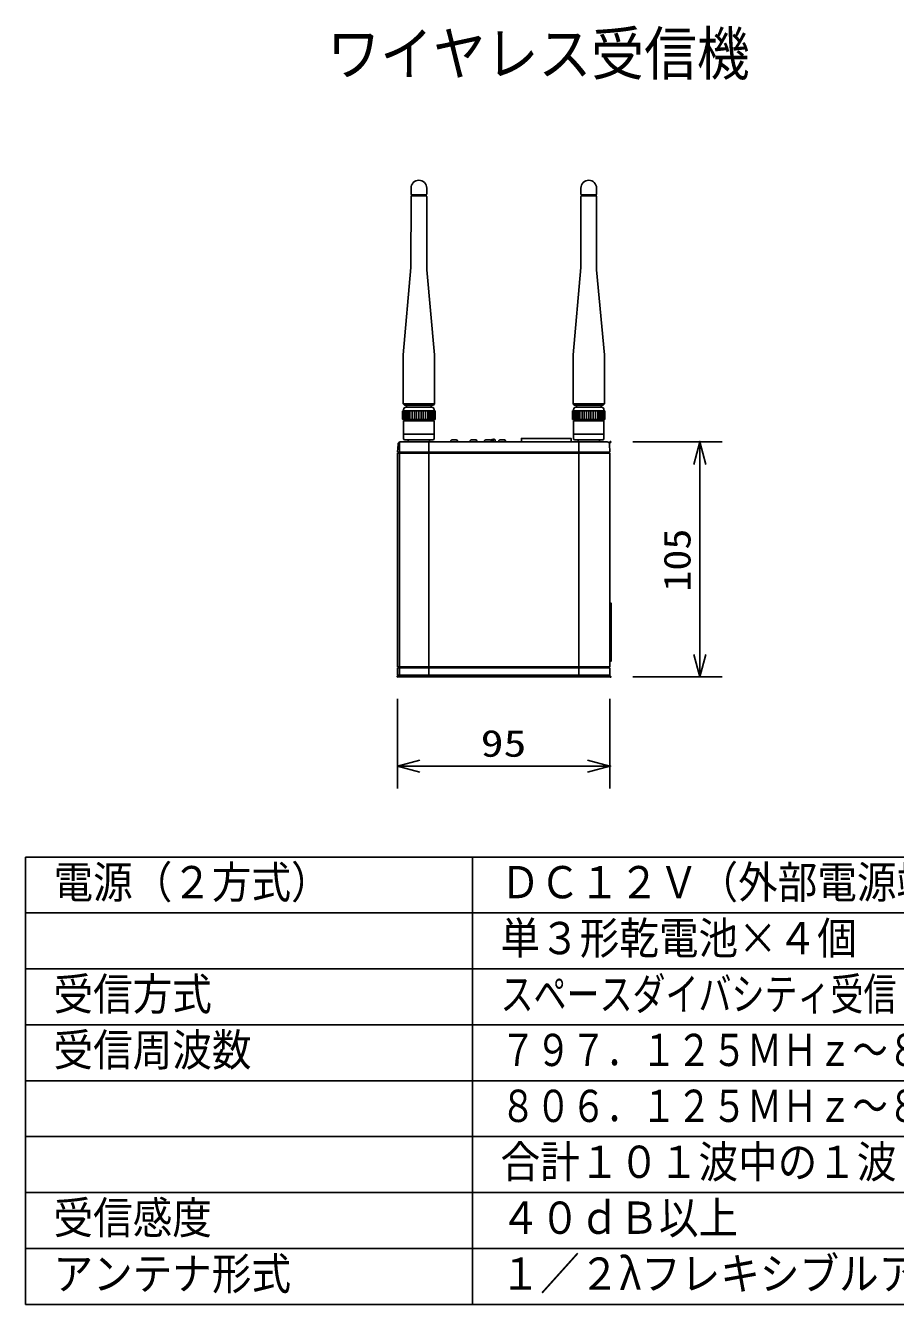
# Model space of a CAD drawing. Units: millimetres, scale not verified. Extents: x -62 to 62, y -57 to 58.
# Drawn here: x -62.5 to 15.3, y -56.7 to 57.6 of the extents above; entities that cross this region are included whole.
import ezdxf
from ezdxf.enums import TextEntityAlignment as Align

# ---------------------------------------------------------------- set-up
doc = ezdxf.new("R2010")
doc.units = ezdxf.units.MM
doc.header["$LTSCALE"] = 0.191077
doc.header["$PDMODE"] = 32
doc.header["$PDSIZE"] = 0.0955
for name, color, linetype in [('0-0_MOJI1', 2, 'Continuous'), ('0-2_GAIKEI', 1, 'Continuous'), ('0-3_WAKU', 7, 'Continuous')]:
    doc.layers.add(name, color=color, linetype=linetype)
doc.styles.add('ＭＳ ゴシック', font='')
doc.styles.get('ＭＳ ゴシック').set_extended_font_data('MS Gothic')

# ---------------------------------------------------------------- blocks, each defined once
blk = doc.blocks.new('_OPEN30')
at = {"layer": '0-3_WAKU'}
blk.add_line((0, 0), (-1, 0), dxfattribs=at)
blk.add_lwpolyline([(-1, 0.26795), (0, 0), (-1, -0.26795)], dxfattribs=at)

msp = doc.modelspace()

# ---------------------------------------------------------------- linework, layer by layer
at = {"layer": '0-2_GAIKEI', "color": 7}
for p, q in [((-28.0134, 35.9682), (-28.0073, 42.3126)), ((-28.0073, 42.5124), (-28.0073, 43.0625)), ((-26.6073, 42.5124), (-26.6073, 43.0625)), ((-26.601, 35.7627), (-26.6073, 42.3126)), ((-12.811, 35.9682), (-12.8048, 42.3126)), ((-12.8048, 42.5124), (-12.8048, 43.0625)), ((-11.4048, 42.5124), (-11.4048, 43.0625)), ((-11.3985, 35.7627), (-11.4048, 42.3126)), ((-28.0134, 35.9682), (-28.7009, 28.162)), ((-26.601, 35.7627), (-25.9136, 28.162)), ((-12.811, 35.9682), (-13.4985, 28.162)), ((-11.3985, 35.7627), (-10.7111, 28.162)), ((-28.7072, 23.7623), (-28.7009, 28.162)), ((-25.9114, 23.7623), (-25.9136, 28.162)), ((-13.5048, 23.7623), (-13.4985, 28.162)), ((-10.7089, 23.7623), (-10.7111, 28.162)), ((-28.7572, 22.4023), (-28.7572, 23.1225)), ((-28.7172, 23.1623), (-25.8976, 23.1623)), ((-28.6073, 23.6623), (-28.7072, 23.7623)), ((-28.6674, 23.1623), (-28.6674, 23.2624)), ((-28.6073, 23.6623), (-26.0072, 23.6623)), ((-28.4674, 23.4624), (-26.1474, 23.4624)), ((-28.4081, 23.6623), (-28.4081, 23.4624)), ((-26.2072, 23.6623), (-26.2072, 23.4624)), ((-25.9114, 23.7623), (-26.0072, 23.6623)), ((-25.9474, 23.1623), (-25.9474, 23.2624)), ((-25.8577, 22.4023), (-25.8577, 23.1225)), ((-13.5547, 22.4023), (-13.5547, 23.1225)), ((-13.5147, 23.1623), (-10.6952, 23.1623)), ((-13.4049, 23.6623), (-13.5048, 23.7623)), ((-13.465, 23.1623), (-13.465, 23.2624)), ((-13.4049, 23.6623), (-10.8047, 23.6623)), ((-13.2649, 23.4624), (-10.945, 23.4624)), ((-13.2056, 23.6623), (-13.2056, 23.4624)), ((-11.0047, 23.6623), (-11.0047, 23.4624)), ((-10.7089, 23.7623), (-10.8047, 23.6623)), ((-10.745, 23.1623), (-10.745, 23.2624)), ((-10.6552, 22.4023), (-10.6552, 23.1225)), ((-28.7172, 22.3623), (-25.8976, 22.3623)), ((-28.6674, 22.2622), (-25.9474, 22.2622)), ((-28.6674, 20.6624), (-28.6674, 22.2622)), ((-28.6172, 22.3623), (-28.6172, 22.2622)), ((-25.9972, 22.3623), (-25.9972, 22.2622)), ((-25.9474, 20.6624), (-25.9474, 22.2622)), ((-13.5147, 22.3623), (-10.6952, 22.3623)), ((-13.465, 20.6624), (-13.465, 22.2622)), ((-13.465, 22.2622), (-10.745, 22.2622)), ((-13.4148, 22.3623), (-13.4148, 22.2622)), ((-10.7948, 22.3623), (-10.7948, 22.2622)), ((-10.745, 20.6624), (-10.745, 22.2622)), ((-29.2068, 19.4623), (-29.1696, 20.173)), ((-29.147, 19.4623), (-29.147, 19.3623)), ((-28.9699, 20.3624), (-10.4438, 20.3624)), ((-26.0471, 20.5623), (-28.5673, 20.5623)), ((-28.2573, 20.5623), (-28.2573, 20.3624)), ((-26.3575, 20.5623), (-26.3575, 20.3624)), ((-10.8447, 20.5623), (-13.3649, 20.5623)), ((-13.0549, 20.5623), (-13.0549, 20.3624)), ((-11.155, 20.5623), (-11.155, 20.3624)), ((-10.2666, 19.4623), (-10.2666, 19.3623)), ((-10.2068, 19.4623), (-10.2441, 20.173)), ((-29.2068, 0.2622), (-29.2068, 19.3623)), ((-10.2068, 0.2622), (-10.2068, 19.3623)), ((-29.2068, 0.1625), (-29.2068, -0.4776)), ((-10.2068, 0.1625), (-10.2068, -0.4776)), ((-29.0471, -0.6376), (-10.3666, -0.6376))]:
    msp.add_line(p, q, dxfattribs=at)
at = {"layer": '0-2_GAIKEI'}
for p, q in [((-27.9574, 42.4626), (-27.9574, 42.3625)), ((-27.9574, 42.4626), (-26.6573, 42.4626)), ((-27.9574, 42.3625), (-26.6573, 42.3625)), ((-26.6571, 42.4626), (-26.6571, 42.3625)), ((-12.755, 42.4626), (-11.4549, 42.4626)), ((-12.755, 42.4626), (-12.755, 42.3625)), ((-12.755, 42.3625), (-11.4549, 42.3625)), ((-11.4547, 42.4626), (-11.4547, 42.3625)), ((-28.7072, 23.7623), (-25.9114, 23.7623)), ((-28.6874, 22.4623), (-28.6874, 23.0622)), ((-28.6172, 22.4623), (-28.6172, 23.0622)), ((-28.5172, 22.4623), (-28.5172, 23.0622)), ((-28.3873, 22.4623), (-28.3873, 23.0622)), ((-28.2573, 22.4623), (-28.2573, 23.0622)), ((-28.1071, 22.4623), (-28.1071, 23.0622)), ((-27.9075, 22.4623), (-27.9075, 23.0622)), ((-27.7073, 22.4623), (-27.7073, 23.0622)), ((-27.5074, 22.4623), (-27.5074, 23.0622)), ((-27.3074, 22.4623), (-27.3074, 23.0622)), ((-27.1074, 23.0622), (-27.1074, 22.4623)), ((-26.9074, 23.0622), (-26.9074, 22.4623)), ((-26.7073, 23.0622), (-26.7073, 22.4623)), ((-26.5073, 23.0622), (-26.5073, 22.4623)), ((-26.3575, 23.0622), (-26.3575, 22.4623)), ((-26.2272, 23.0622), (-26.2272, 22.4623)), ((-26.0973, 23.0622), (-26.0973, 22.4623)), ((-25.9972, 23.0622), (-25.9972, 22.4623)), ((-25.9273, 23.0622), (-25.9273, 22.4623)), ((-13.5048, 23.7623), (-10.7089, 23.7623)), ((-13.485, 22.4623), (-13.485, 23.0622)), ((-13.4148, 22.4623), (-13.4148, 23.0622)), ((-13.3148, 22.4623), (-13.3148, 23.0622)), ((-13.1848, 22.4623), (-13.1848, 23.0622)), ((-13.0549, 22.4623), (-13.0549, 23.0622)), ((-12.9047, 22.4623), (-12.9047, 23.0622)), ((-12.705, 22.4623), (-12.705, 23.0622)), ((-12.5049, 22.4623), (-12.5049, 23.0622)), ((-12.305, 22.4623), (-12.305, 23.0622)), ((-12.1049, 22.4623), (-12.1049, 23.0622)), ((-11.905, 23.0622), (-11.905, 22.4623)), ((-11.705, 23.0622), (-11.705, 22.4623)), ((-11.5049, 23.0622), (-11.5049, 22.4623)), ((-11.3049, 23.0622), (-11.3049, 22.4623)), ((-11.155, 23.0622), (-11.155, 22.4623)), ((-11.0248, 23.0622), (-11.0248, 22.4623)), ((-10.8949, 23.0622), (-10.8949, 22.4623)), ((-10.7948, 23.0622), (-10.7948, 22.4623)), ((-10.7249, 23.0622), (-10.7249, 22.4623)), ((-25.9474, 21.0623), (-28.6674, 21.0623)), ((-10.745, 21.0623), (-13.465, 21.0623)), ((-10.2068, 19.4623), (-29.2068, 19.4623)), ((-29.0471, -0.6376), (-29.0471, 20.3469)), ((-26.407, -0.6376), (-26.407, 20.3624)), ((-24.4569, 20.3624), (-24.4569, 20.4425)), ((-24.357, 20.5423), (-23.9571, 20.5423)), ((-23.8568, 20.4425), (-23.8568, 20.3624)), ((-22.7169, 20.3624), (-22.7169, 20.4425)), ((-22.617, 20.5423), (-22.217, 20.5423)), ((-22.1168, 20.4425), (-22.1168, 20.3624)), ((-21.437, 20.3624), (-21.437, 20.4425)), ((-21.3372, 20.5423), (-20.9372, 20.5423)), ((-20.4878, 20.5517), (-20.855, 20.4534)), ((-20.1571, 20.3624), (-20.1571, 20.4425)), ((-20.0572, 20.5423), (-19.6573, 20.5423)), ((-19.557, 20.4425), (-19.557, 20.3624)), ((-13.0068, -0.6376), (-13.0068, 20.3624)), ((-10.2068, 19.3623), (-29.2068, 19.3623)), ((-10.2068, 5.9625), (-10.1033, 5.9625)), ((-10.1033, 5.9625), (-10.1033, 0.7625)), ((-10.2072, 0.2622), (-29.2068, 0.2622)), ((-10.2068, 0.1625), (-29.2068, 0.1625)), ((-29.147, 0.2622), (-29.147, 0.1625)), ((-10.2666, 0.2622), (-10.2666, 0.1625)), ((-10.1033, 0.7625), (-10.2068, 0.7625)), ((-10.2068, -0.4776), (-29.2068, -0.4776))]:
    msp.add_line(p, q, dxfattribs=at)
at = {"layer": '0-2_GAIKEI', "color": 3}
for p, q in [((-8.1686, 20.3624), (-0.1686, 20.3624)), ((-2.1686, 1.3624), (-2.1686, 18.3624)), ((-8.1686, -0.6376), (-0.1686, -0.6376)), ((-29.2068, -2.6129), (-29.2068, -10.6129)), ((-10.2068, -2.6129), (-10.2068, -10.6129)), ((-27.2068, -8.6129), (-12.2068, -8.6129))]:
    msp.add_line(p, q, dxfattribs=at)
at = {"layer": '0-2_GAIKEI'}
for points in [[(-20.8304, 20.3624), (-20.855, 20.4534), (-20.7841, 20.5758), (-20.6103, 20.6224), (-20.4878, 20.5517), (-20.4371, 20.3624)], [(-13.6869, 20.3624), (-13.6869, 20.6822), (-18.1269, 20.6822), (-18.1269, 20.3624)], [(-10.2068, 5.9625), (-10.2067, 5.9625), (-10.2061, 5.9625), (-10.2052, 5.9625), (-10.2039, 5.9625), (-10.2024, 5.9625), (-10.2006, 5.9625), (-10.1984, 5.9625), (-10.1961, 5.9625), (-10.1935, 5.9625), (-10.1907, 5.9625), (-10.1877, 5.9625), (-10.1845, 5.9625), (-10.1812, 5.9625), (-10.1777, 5.9625), (-10.1741, 5.9625), (-10.1704, 5.9625), (-10.1666, 5.9625), (-10.1628, 5.9625), (-10.159, 5.9625), (-10.1551, 5.9625), (-10.1512, 5.9625), (-10.1474, 5.9625), (-10.1435, 5.9625), (-10.1398, 5.9625), (-10.1361, 5.9625), (-10.1325, 5.9625), (-10.129, 5.9625), (-10.1257, 5.9625), (-10.1225, 5.9625), (-10.1195, 5.9625), (-10.1167, 5.9625), (-10.1141, 5.9625), (-10.1117, 5.9625), (-10.1096, 5.9625), (-10.1078, 5.9625), (-10.1062, 5.9625), (-10.105, 5.9625), (-10.1041, 5.9625), (-10.1035, 5.9625)], [(-10.1035, 5.9625), (-10.1033, 5.9625), (-10.1033, 5.9529), (-10.1033, 5.9248), (-10.1033, 5.8791), (-10.1033, 5.8169), (-10.1033, 5.7391), (-10.1033, 5.6466), (-10.1033, 5.5405), (-10.1033, 5.4217), (-10.1033, 5.2912), (-10.1033, 5.15), (-10.1033, 4.999), (-10.1033, 4.8393), (-10.1033, 4.6718), (-10.1033, 4.4974), (-10.1033, 4.3172), (-10.1033, 4.1321), (-10.1033, 3.9431), (-10.1033, 3.7512), (-10.1033, 3.5573), (-10.1033, 3.3625), (-10.1033, 3.1677), (-10.1033, 2.9738), (-10.1033, 2.7819), (-10.1033, 2.5929), (-10.1033, 2.4078), (-10.1033, 2.2276), (-10.1033, 2.0533), (-10.1033, 1.8857), (-10.1033, 1.726), (-10.1033, 1.575), (-10.1033, 1.4338), (-10.1033, 1.3033), (-10.1033, 1.1845), (-10.1033, 1.0784), (-10.1033, 0.986), (-10.1033, 0.9081), (-10.1033, 0.8459), (-10.1033, 0.8002)], [(-10.2052, 0.7625), (-10.2061, 0.7625), (-10.2067, 0.7625), (-10.2068, 0.7625)], [(-10.1033, 0.8002), (-10.1033, 0.7721), (-10.1033, 0.7625), (-10.1035, 0.7625), (-10.1041, 0.7625), (-10.105, 0.7625), (-10.1062, 0.7625), (-10.1078, 0.7625), (-10.1096, 0.7625), (-10.1117, 0.7625), (-10.1141, 0.7625), (-10.1167, 0.7625), (-10.1195, 0.7625), (-10.1225, 0.7625), (-10.1257, 0.7625), (-10.129, 0.7625), (-10.1325, 0.7625), (-10.1361, 0.7625), (-10.1398, 0.7625), (-10.1435, 0.7625), (-10.1474, 0.7625), (-10.1512, 0.7625), (-10.1551, 0.7625), (-10.159, 0.7625), (-10.1628, 0.7625), (-10.1666, 0.7625), (-10.1704, 0.7625), (-10.1741, 0.7625), (-10.1777, 0.7625), (-10.1812, 0.7625), (-10.1845, 0.7625), (-10.1877, 0.7625), (-10.1907, 0.7625), (-10.1935, 0.7625), (-10.1961, 0.7625), (-10.1984, 0.7625), (-10.2006, 0.7625), (-10.2024, 0.7625), (-10.2039, 0.7625), (-10.2052, 0.7625)]]:
    msp.add_lwpolyline(points, dxfattribs=at)
at = {"layer": '0-2_GAIKEI', "color": 7}
for centre, radius, start, end in [((-27.3073, 43.0624), 0.7, 0.00293, 179.99707), ((-12.1048, 43.0624), 0.7, 0.00293, 179.99707), ((-28.7173, 23.1225), 0.0398, 89.78929, 180.00535), ((-28.4674, 23.2624), 0.2, 89.99182, 180.00818), ((-26.1474, 23.2624), 0.2, 359.99182, 90.00818), ((-25.8975, 23.1225), 0.0398, 359.99465, 90.21071), ((-13.5149, 23.1225), 0.0398, 89.78929, 180.00535), ((-13.265, 23.2624), 0.2, 89.99182, 180.00818), ((-10.945, 23.2624), 0.2, 359.99182, 90.00818), ((-10.6951, 23.1225), 0.0398, 359.99465, 90.21071), ((-28.7173, 22.4021), 0.0399, 179.83297, 270.16703), ((-25.8975, 22.4021), 0.0399, 269.83297, 0.16703), ((-13.5149, 22.4021), 0.0399, 179.83297, 270.16703), ((-10.6951, 22.4021), 0.0399, 269.83297, 0.16703), ((-28.5672, 20.6626), 0.1002, 180.08634, 269.91366), ((-26.0477, 20.6626), 0.1002, 270.08634, 359.91366), ((-13.3647, 20.6626), 0.1002, 180.08634, 269.91366), ((-10.8452, 20.6626), 0.1002, 270.08634, 359.91366), ((-28.9699, 20.1625), 0.1999, 89.98599, 177.00191), ((-10.4437, 20.1625), 0.1999, 2.99809, 90.01401), ((-29.0471, -0.4778), 0.1597, 179.915, 270.00808), ((-10.3666, -0.4778), 0.1597, 269.99192, 0.085)]:
    msp.add_arc(centre, radius, start, end, dxfattribs=at)
at = {"layer": '0-2_GAIKEI'}
for centre, radius, start, end in [((-27.9574, 42.5125), 0.0499, 180.11139, 269.97087), ((-27.9573, 42.3125), 0.05, 90.11663, 179.96551), ((-26.6571, 42.5125), 0.0499, 270.02913, 359.88861), ((-26.6572, 42.3125), 0.05, 0.03449, 89.88337), ((-12.7549, 42.3125), 0.05, 90.11663, 179.96551), ((-12.7549, 42.5125), 0.0499, 180.11139, 269.97087), ((-11.4547, 42.5125), 0.0499, 270.02913, 359.88861), ((-11.4548, 42.3125), 0.05, 0.03449, 89.88337), ((-24.3571, 20.4425), 0.0998, 89.96442, 179.99452), ((-23.9569, 20.4422), 0.1001, 0.18075, 90.06515), ((-22.6171, 20.4425), 0.0998, 89.96442, 179.99452), ((-22.2169, 20.4422), 0.1001, 0.18075, 90.06515), ((-21.3372, 20.4425), 0.0998, 89.96442, 179.99452), ((-20.9371, 20.4422), 0.1001, 19.07392, 90.06515), ((-20.0573, 20.4425), 0.0998, 89.96442, 179.99452), ((-19.6571, 20.4422), 0.1001, 0.18075, 90.06515)]:
    msp.add_arc(centre, radius, start, end, dxfattribs=at)
at = {"layer": '0-3_WAKU', "color": 4}
for p, q in [((62.4999, -16.7499), (-62.4999, -16.7499)), ((-62.4999, -16.7499), (-62.4999, -56.7499)), ((-22.5, -56.7499), (-22.5, -16.7499)), ((-62.4999, -56.7499), (62.4999, -56.7499))]:
    msp.add_line(p, q, dxfattribs=at)
at = {"layer": '0-3_WAKU', "color": 1}
for p, q in [((-62.4999, -21.7499), (62.4999, -21.7499)), ((-62.4999, -26.7499), (62.4999, -26.7499)), ((-62.4999, -31.7499), (62.4999, -31.7499)), ((-62.4999, -36.7499), (62.4999, -36.7499)), ((-62.4999, -41.7499), (62.4999, -41.7499)), ((-62.4999, -46.7499), (62.4999, -46.7499)), ((-62.4999, -51.7499), (62.4999, -51.7499))]:
    msp.add_line(p, q, dxfattribs=at)
at = {"layer": '0-3_WAKU'}
for p in [(-10.1686, 20.3624), (-2.1686, 20.3624), (-29.2068, -0.6129), (-10.2068, -0.6129), (-10.1686, -0.6376), (-10.2068, -8.6129)]:
    msp.add_point(p, dxfattribs=at)

# ---------------------------------------------------------------- block references
at = {"layer": '0-2_GAIKEI', "xscale": 2, "yscale": 2}
for p, rotation in [((-2.1686, 20.3624), 90), ((-2.1686, -0.6376), 270), ((-29.2068, -8.6129), 180)]:
    msp.add_blockref('_OPEN30', p, dxfattribs=dict(at, rotation=rotation))
msp.add_blockref('_OPEN30', (-10.2068, -8.6129), dxfattribs=at)

# ---------------------------------------------------------------- texts
at = {"layer": '0-0_MOJI1', "style": 'ＭＳ ゴシック'}
for s, height, width, p in [('ワイヤレス受信機', 3.848, 0.9, (-35.5, 52.0097)), ('電源（２方式）', 2.886, 0.9, (-59.9999, -21.305)), ('ＤＣ１２Ｖ（外部電源端子入力）', 2.886, 0.9, (-20, -21.305)), ('単３形乾電池×４個', 2.886, 0.9, (-20, -26.305)), ('受信方式', 2.886, 0.9, (-59.9999, -31.305)), ('スペースダイバシティ受信 ダブルスーパーヘテロダイン方式', 2.886, 0.75, (-20, -31.305)), ('受信周波数', 2.886, 0.9, (-59.9999, -36.305)), ('７９７．１２５ＭＨｚ～８０５．８７５ＭＨｚ ７１波', 2.886, 0.8, (-20, -36.305)), ('８０６．１２５ＭＨｚ～８０９．７５０ＭＨｚ ３０波', 2.886, 0.8, (-20, -41.305)), ('合計１０１波中の１波', 2.886, 0.9, (-20, -46.305)), ('受信感度', 2.886, 0.9, (-59.9999, -51.305)), ('４０ｄＢ以上', 2.886, 0.9, (-20, -51.305)), ('アンテナ形式', 2.886, 0.9, (-59.9999, -56.305)), ('１／２λフレキシブルアンテナ', 2.886, 0.9, (-20, -56.305))]:
    msp.add_text(s, height=height, dxfattribs=dict(at, width=width)).set_placement(p, align=Align.BOTTOM_LEFT)
at = {"layer": '0-2_GAIKEI', "color": 3, "style": 'ＭＳ ゴシック', "width": 1.15}
msp.add_text('105', height=2.405, rotation=90, dxfattribs=at).set_placement((-2.2782, 6.9753), align=Align.BOTTOM_LEFT)
at = {"layer": '0-2_GAIKEI', "color": 3, "style": 'ＭＳ ゴシック', "width": 1.25}
msp.add_text('95', height=2.405, dxfattribs=at).set_placement((-21.7738, -8.5033), align=Align.BOTTOM_LEFT)

doc.saveas('drawing.dxf')
